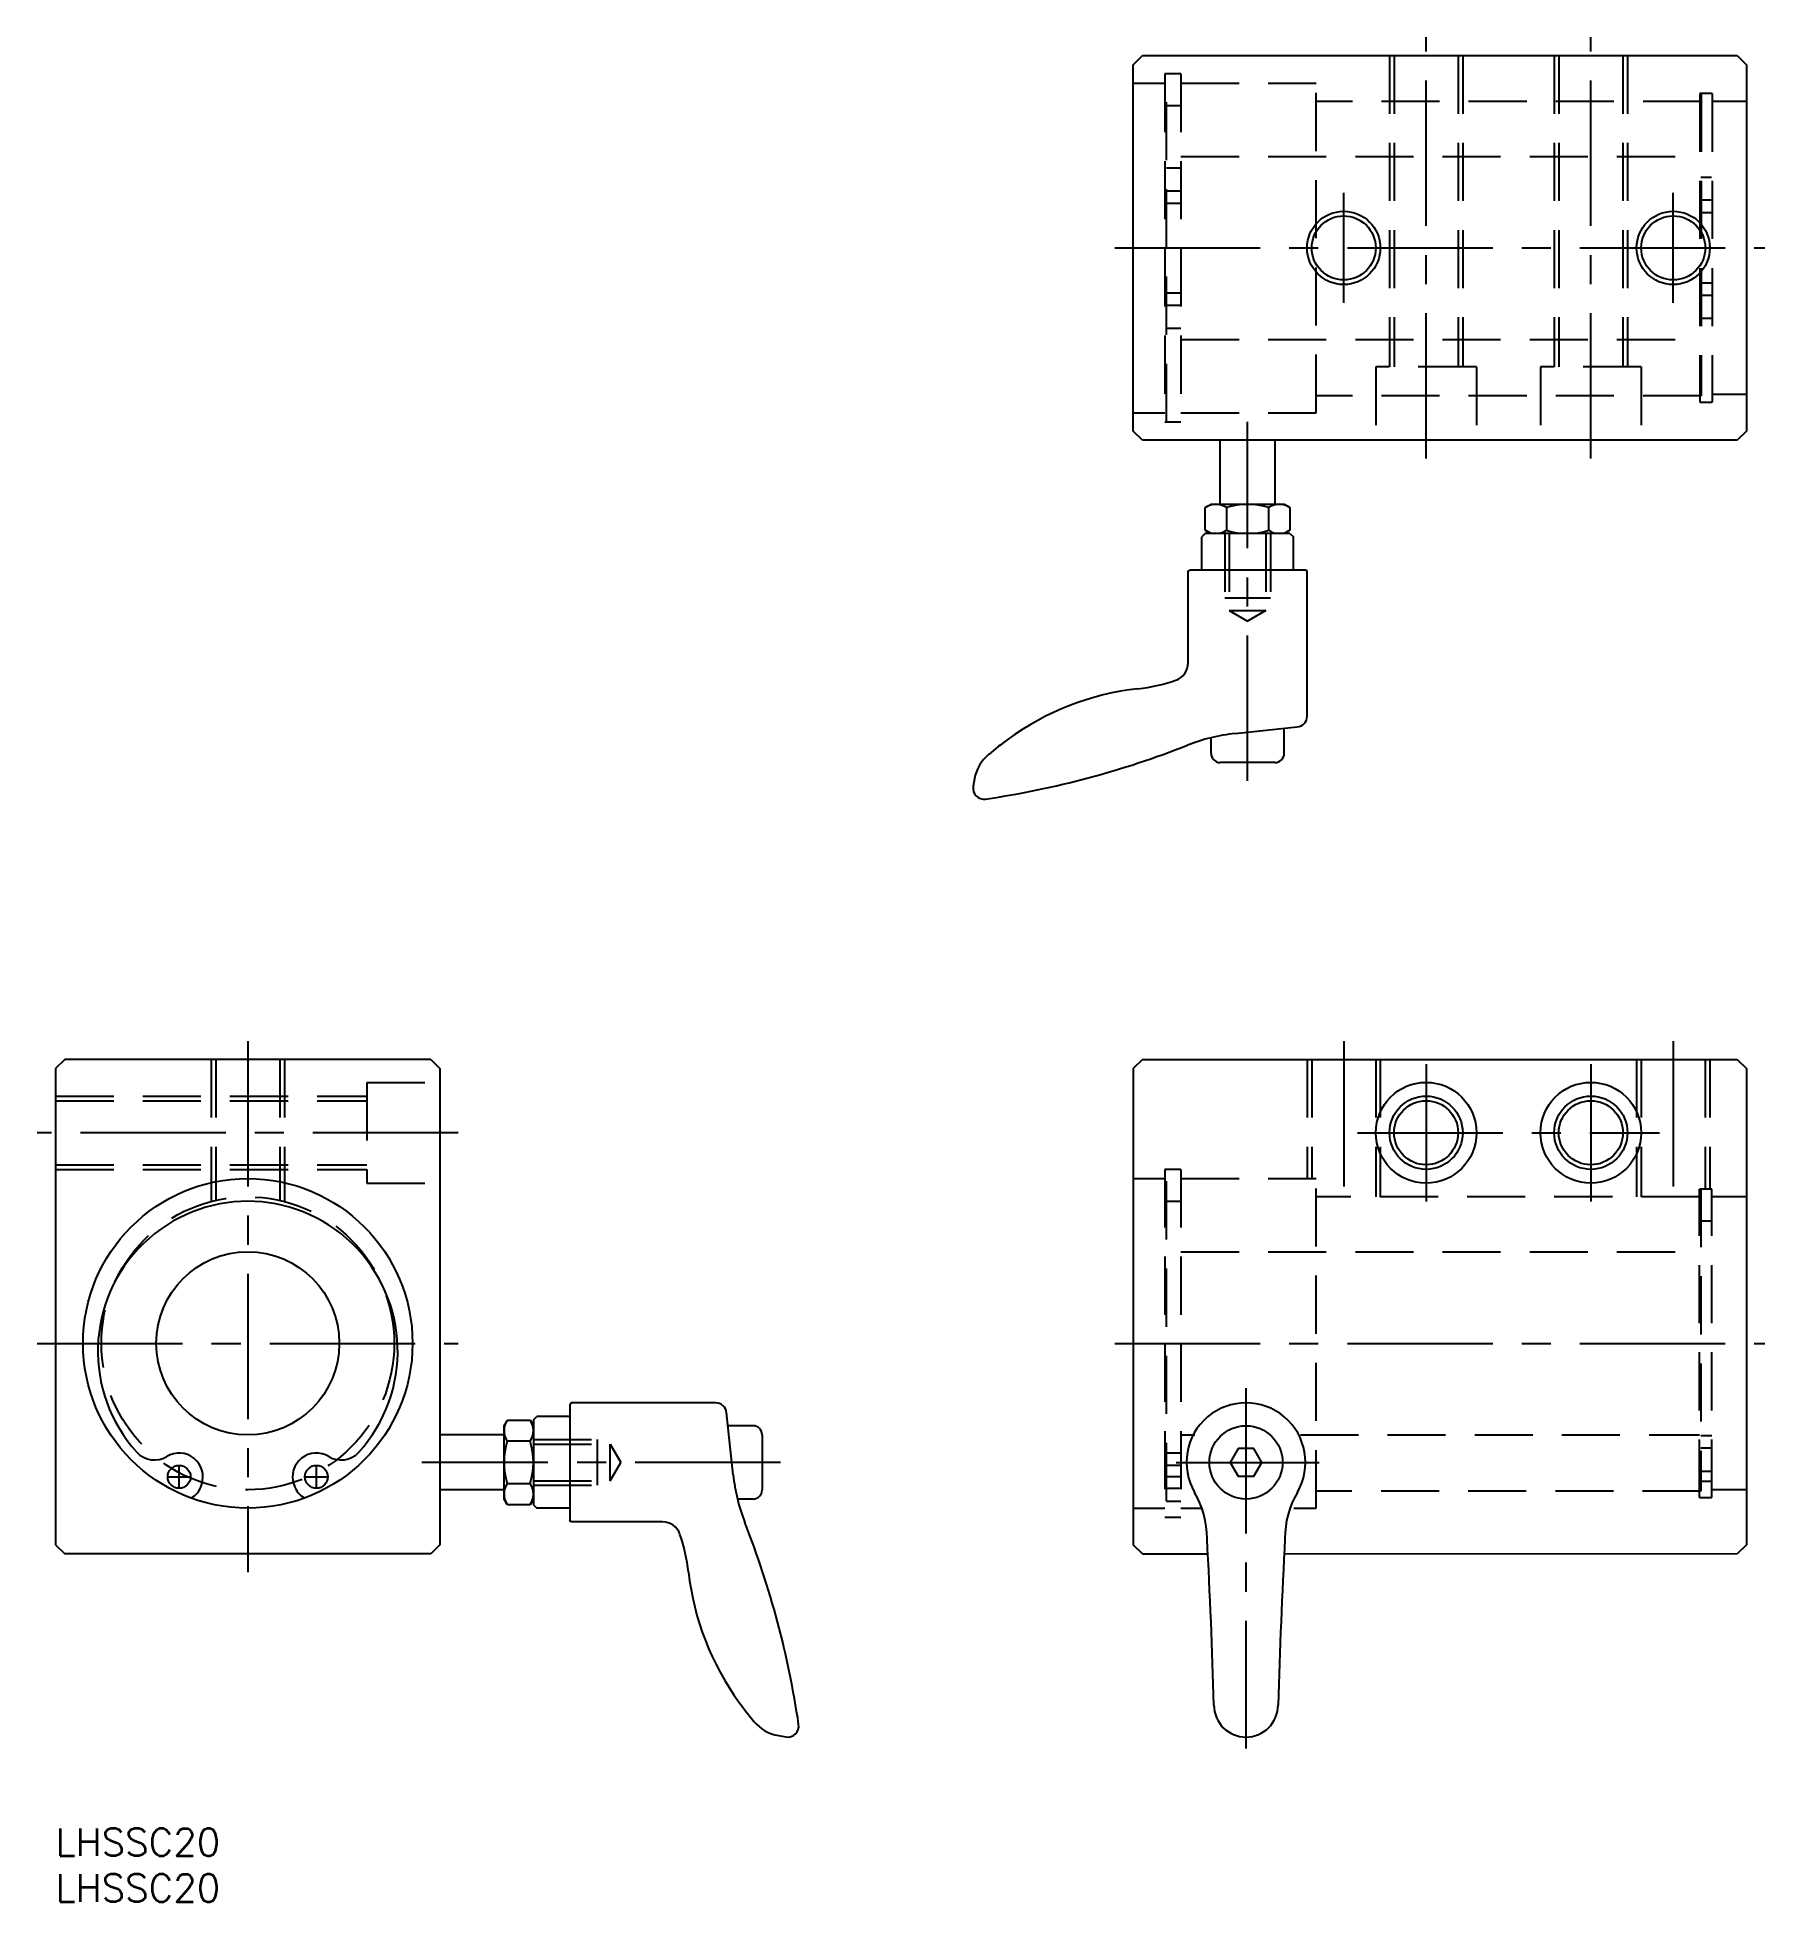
# Model space of a CAD drawing. Extents: x -2 to 187, y -8 to 196.
import ezdxf

# ---------------------------------------------------------------- set-up
doc = ezdxf.new("R2010")
doc.units = 0
doc.header["$LTSCALE"] = 0.5
doc.linetypes.add('CENTER', pattern=[50.8, 31.75, -6.35, 6.35, -6.35])
doc.linetypes.add('DASHED', pattern=[19.05, 12.7, -6.35])
doc.layers.get('0').update_dxf_attribs({"linetype": 'CONTINUOUS'})
for name, color, linetype in [('MSM_CENTER', 1, 'CENTER'), ('MSM_CONTINUOUS', 7, 'CONTINUOUS'), ('MSM_DASHED', 4, 'DASHED'), ('MSM_NARROW', 5, 'CONTINUOUS'), ('MSM_PART_NUMBER', 7, 'CONTINUOUS')]:
    doc.layers.add(name, color=color, linetype=linetype)
doc.styles.get("Standard").update_dxf_attribs({"font": 'txt.shx', "height": 3, "bigfont": 'bigfont.shx'})

# ---------------------------------------------------------------- blocks, each defined once
blk = doc.blocks.new('*U12')
at = {"layer": 'MSM_PART_NUMBER'}
blk.add_text('LHSSC20', height=3, dxfattribs=at).set_placement((0, -3))
blk = doc.blocks.new('*U13')
at = {"layer": 'MSM_PART_NUMBER'}
blk.add_text('LHSSC20', height=3, dxfattribs=at).set_placement((0, -8))

msp = doc.modelspace()

# ---------------------------------------------------------------- linework, layer by layer
at = {"color": 7, "linetype": 'CONTINUOUS'}
for p, q in [((117.74, 192.61), (118.74, 193.61)), ((118.74, 193.61), (183.74, 193.61)), ((183.74, 193.61), (184.74, 192.61)), ((117.74, 152.61), (117.74, 192.61)), ((184.74, 192.61), (184.74, 152.61)), ((118.74, 151.61), (117.74, 152.61)), ((183.74, 151.61), (118.74, 151.61)), ((127.24, 144.61), (127.24, 151.61)), ((133.24, 144.61), (133.24, 151.61)), ((184.74, 152.61), (183.74, 151.61)), ((125.62, 144.26), (126.24, 144.61)), ((126.24, 144.61), (134.24, 144.61)), ((134.24, 144.61), (134.86, 144.26)), ((125.62, 141.77), (125.62, 144.26)), ((127.93, 144.26), (127.93, 141.77)), ((132.55, 141.77), (132.55, 144.26)), ((134.86, 144.26), (134.86, 141.77)), ((125.6, 141.41), (125.24, 141.05)), ((125.24, 137.41), (125.24, 141.05)), ((134.87, 141.41), (125.6, 141.41)), ((126.24, 141.41), (125.62, 141.77)), ((134.86, 141.77), (134.24, 141.41)), ((134.87, 141.41), (135.24, 141.05)), ((135.24, 137.41), (135.24, 141.05)), ((123.74, 137.33), (123.94, 137.41)), ((136.54, 137.41), (123.94, 137.41)), ((136.74, 137.33), (136.54, 137.41)), ((134.24, 117.41), (134.24, 120.15)), ((126.24, 117.41), (126.24, 119.13)), ((133.24, 116.41), (127.24, 116.41)), ((1, 83.98), (0, 82.98)), ((41, 83.98), (1, 83.98)), ((41, 83.98), (42, 82.98)), ((118.74, 83.98), (117.74, 82.98)), ((118.74, 83.98), (183.74, 83.98)), ((183.74, 83.98), (184.74, 82.98)), ((0, 82.98), (0, 30.98)), ((42, 82.98), (42, 30.98)), ((117.74, 82.98), (117.74, 30.98)), ((184.74, 82.98), (184.74, 30.98)), ((52.2, 44.62), (52.57, 44.98)), ((56.2, 44.98), (52.57, 44.98)), ((56.29, 46.48), (56.2, 46.28)), ((56.2, 46.28), (56.2, 33.68)), ((49, 42.98), (42, 42.98)), ((49, 43.98), (49.36, 44.6)), ((49, 35.98), (49, 43.98)), ((49.36, 44.6), (51.84, 44.6)), ((51.84, 44.6), (52.2, 43.98)), ((52.2, 44.62), (52.2, 35.35)), ((76.2, 43.98), (73.47, 43.98)), ((77.2, 42.98), (77.2, 36.98)), ((51.84, 42.29), (49.36, 42.29)), ((49, 36.98), (42, 36.98)), ((49.36, 37.67), (51.84, 37.67)), ((49.36, 35.36), (49, 35.98)), ((51.84, 35.36), (49.36, 35.36)), ((52.2, 35.98), (51.84, 35.36)), ((52.2, 35.35), (52.57, 34.98)), ((56.2, 34.98), (52.57, 34.98)), ((76.2, 35.98), (74.49, 35.98)), ((56.29, 33.48), (56.2, 33.68)), ((0, 30.98), (1, 29.98)), ((42, 30.98), (41, 29.98)), ((118.74, 29.98), (117.74, 30.98)), ((184.74, 30.98), (183.74, 29.98)), ((41, 29.98), (1, 29.98)), ((118.74, 29.98), (125.9, 30)), ((134.23, 30.02), (183.74, 29.98))]:
    msp.add_line(p, q, dxfattribs=at)
at = {"color": 12, "linetype": 'CONTINUOUS'}
msp.add_line((0, 56.98), (0, 56.98), dxfattribs=at)
at = {"color": 7, "linetype": 'CONTINUOUS'}
for centre, radius in [((140.74, 172.61), 3.5), ((176.74, 172.61), 3.5), ((149.74, 75.98), 5.5), ((167.74, 75.98), 5.5), ((149.74, 75.98), 3.5), ((167.74, 75.98), 3.5), ((21, 52.98), 10)]:
    msp.add_circle(centre, radius, dxfattribs=at)
for centre, radius, start, end in [((126.77, 142.57), 2.04, 55.6158, 124.3842), ((130.24, 136.97), 7.64, 72.412, 107.588), ((133.7, 142.57), 2.04, 55.6158, 124.3842), ((126.77, 143.46), 2.04, 235.6158, 304.3842), ((130.24, 149.06), 7.64, 252.412, 287.588), ((133.7, 143.46), 2.04, 235.6158, 304.3842), ((127.24, 117.41), 1, 180, 270), ((133.24, 117.41), 1, 270, 0), ((51.04, 43.45), 2.04, 145.6158, 214.3842), ((50.16, 43.45), 2.04, 325.6158, 34.3842), ((76.2, 42.98), 1, 0, 90), ((56.64, 39.98), 7.64, 162.412, 197.588), ((44.56, 39.98), 7.64, 342.412, 17.588), ((51.04, 36.52), 2.04, 145.6158, 214.3842), ((50.16, 36.52), 2.04, 325.6158, 34.3842), ((76.2, 36.98), 1, 270, 0)]:
    msp.add_arc(centre, radius, start, end, dxfattribs=at)
at = {"layer": 'MSM_CENTER', "color": 1, "linetype": 'CENTER'}
for p, q in [((149.74, 149.61), (149.74, 195.61)), ((167.74, 149.61), (167.74, 195.61)), ((140.74, 166.61), (140.74, 178.61)), ((176.74, 166.61), (176.74, 178.61)), ((115.74, 172.61), (186.74, 172.61)), ((130.24, 114.41), (130.24, 153.61)), ((21, 85.98), (21, 27.98)), ((140.74, 85.98), (140.74, 66.98)), ((176.74, 85.98), (176.74, 66.98)), ((149.74, 83.48), (149.74, 68.48)), ((167.74, 83.48), (167.74, 68.48)), ((44, 75.98), (-2, 75.98)), ((142.24, 75.98), (175.24, 75.98)), ((-2, 52.98), (44, 52.98)), ((115.74, 52.98), (186.74, 52.98)), ((79.2, 39.98), (40, 39.98))]:
    msp.add_line(p, q, dxfattribs=at)
at = {"layer": 'MSM_CENTER'}
for p, q in [((130.06, 48.08), (130.06, 8.73)), ((13.5, 37.08), (13.5, 39.71)), ((28.5, 37.08), (28.5, 39.71)), ((122.43, 39.98), (138.05, 39.98)), ((12.19, 38.4), (14.81, 38.4)), ((27.19, 38.4), (29.81, 38.4)), ((123.04, 38.4), (121.28, 38.4))]:
    msp.add_line(p, q, dxfattribs=at)
at = {"layer": 'MSM_CONTINUOUS'}
for p, q in [((123.74, 127.29), (123.74, 137.33)), ((136.74, 121.49), (136.74, 137.33)), ((128.88, 119.58), (135.67, 120.3)), ((100.4, 114.63), (100.26, 113.82)), ((72.12, 46.48), (56.29, 46.48)), ((74.03, 38.63), (73.31, 45.41)), ((129.2, 41.48), (128.33, 39.98)), ((130.93, 41.48), (129.2, 41.48)), ((131.79, 39.98), (130.93, 41.48)), ((128.33, 39.98), (129.2, 38.48)), ((130.93, 38.48), (131.79, 39.98)), ((15.94, 37.48), (15.97, 37.59)), ((26.03, 37.59), (26.06, 37.48)), ((129.2, 38.48), (130.93, 38.48)), ((66.32, 33.48), (56.29, 33.48)), ((78.98, 10.14), (79.79, 10))]:
    msp.add_line(p, q, dxfattribs=at)
for centre, radius in [((21, 52.98), 18), ((21, 52.98), 10), ((130.06, 39.98), 4), ((13.5, 38.4), 1.25), ((28.5, 38.4), 1.25)]:
    msp.add_circle(centre, radius, dxfattribs=at)
for centre, radius, start, end in [((121.74, 127.29), 2, 288.7225, 360), ((121.68, 94.67), 30, 96.5681, 125.9525), ((115.96, 144.34), 20, 276.5681, 288.7225), ((135.54, 121.49), 1.2, 276.0574, 0), ((87.07, 211.36), 100, 278.3651, 291.4728), ((127.55, 86.57), 40, 125.9525, 129.792), ((130.99, 99.69), 20, 96.0574, 111.4728), ((104.83, 113.85), 4.5, 129.792, 170), ((101.44, 113.61), 1.2, 170, 278.3651), ((21, 52.11), 16.38, 317.7445, 222.2555), ((72.12, 45.28), 1.2, 6.0574, 90), ((130.06, 39.98), 6.5, 329.7274, 210.2726), ((10.8, 42.84), 2.6, 222.2555, 301.2242), ((13.5, 38.4), 2.6, 341.9078, 121.2242), ((28.5, 38.4), 2.6, 58.7758, 198.0922), ((31.2, 42.84), 2.6, 238.7758, 317.7445), ((13.56, 38.25), 2.5, 299.7221, 341.9078), ((28.44, 38.25), 2.5, 198.0922, 240.2779), ((93.92, 40.74), 20, 186.0574, 201.4728), ((115.81, 31.66), 10, 0, 30.2726), ((144.31, 31.66), 10, 149.7274, 180), ((66.32, 31.48), 2, 18.7225, 90), ((-17.75, -3.19), 100, 8.3651, 21.4728), ((49.27, 25.7), 20, 6.5681, 18.7225), ((-673.08, -10.4), 800, 1.71041, 3.01374), ((933.21, -10.4), 800, 176.98626, 178.28959), ((98.95, 31.42), 30, 186.5681, 215.9525), ((107.04, 37.29), 40, 215.9525, 219.792), ((130.06, 13.48), 3.5, 180, 0), ((79.76, 14.57), 4.5, 219.792, 260), ((80, 11.18), 1.2, 260, 8.3651)]:
    msp.add_arc(centre, radius, start, end, dxfattribs=at)
at = {"layer": 'MSM_DASHED'}
for p, q in [((145.74, 193.61), (145.74, 159.61)), ((146.24, 193.61), (146.24, 159.61)), ((153.24, 193.61), (153.24, 159.61)), ((153.74, 193.61), (153.74, 159.61)), ((163.74, 193.61), (163.74, 159.61)), ((164.24, 193.61), (164.24, 159.61)), ((171.24, 193.61), (171.24, 159.61)), ((171.74, 193.61), (171.74, 159.61)), ((121.21, 191.61), (121.21, 153.61)), ((122.96, 191.61), (121.21, 191.61)), ((121.36, 153.61), (121.36, 191.61)), ((122.96, 191.61), (121.36, 191.61)), ((122.96, 191.61), (122.96, 153.61)), ((117.74, 190.61), (121.21, 190.61)), ((122.96, 190.61), (137.74, 190.61)), ((137.74, 154.61), (137.74, 190.61)), ((180.99, 189.46), (179.64, 189.46)), ((179.64, 189.46), (179.64, 155.76)), ((179.79, 189.46), (179.79, 156.46)), ((180.99, 189.46), (180.99, 155.76)), ((122.96, 188.11), (121.36, 188.11)), ((179.79, 188.61), (137.74, 188.61)), ((184.74, 188.61), (180.99, 188.61)), ((121.36, 181.36), (122.96, 181.36)), ((122.96, 182.61), (179.64, 182.61)), ((180.94, 180.31), (179.74, 180.31)), ((121.36, 178.86), (122.96, 178.86)), ((121.36, 177.51), (122.96, 177.51)), ((180.94, 177.81), (179.74, 177.81)), ((180.94, 176.46), (179.74, 176.46)), ((121.36, 167.71), (122.96, 167.71)), ((180.94, 168.76), (179.74, 168.76)), ((180.94, 167.41), (179.74, 167.41)), ((121.36, 166.36), (122.96, 166.36)), ((121.36, 163.86), (122.96, 163.86)), ((180.94, 164.91), (179.74, 164.91)), ((122.96, 162.61), (179.64, 162.61)), ((155.24, 159.61), (144.24, 159.61)), ((144.24, 159.61), (144.24, 151.61)), ((155.24, 159.61), (155.24, 151.61)), ((162.24, 159.61), (162.24, 151.61)), ((173.24, 159.61), (162.24, 159.61)), ((173.24, 159.61), (173.24, 151.61)), ((179.79, 156.46), (137.74, 156.46)), ((179.64, 155.76), (180.99, 155.76)), ((184.74, 156.61), (180.97, 156.61)), ((117.74, 154.61), (121.21, 154.61)), ((121.21, 153.61), (122.96, 153.61)), ((122.96, 154.61), (137.74, 154.61)), ((127.74, 141.41), (127.74, 134.41)), ((128.24, 141.41), (128.24, 133.01)), ((132.24, 141.41), (132.24, 133.01)), ((132.74, 141.41), (132.74, 134.41)), ((127.74, 134.41), (132.74, 134.41)), ((128.24, 133.01), (130.24, 131.86)), ((128.24, 133.01), (132.24, 133.01)), ((132.24, 133.01), (130.24, 131.86)), ((17, 83.98), (17, 68.47)), ((17.5, 83.98), (17.5, 68.59)), ((24.5, 83.98), (24.5, 68.59)), ((25, 83.98), (25, 68.47)), ((136.74, 83.98), (136.74, 70.98)), ((137.24, 83.98), (137.24, 70.98)), ((144.24, 83.98), (144.24, 68.98)), ((144.74, 83.98), (144.74, 68.98)), ((172.74, 83.98), (172.74, 68.98)), ((173.24, 83.98), (173.24, 68.98)), ((180.24, 83.98), (180.24, 69.83)), ((180.74, 83.98), (180.74, 69.83)), ((34, 81.48), (34, 70.48)), ((34, 81.48), (42, 81.48)), ((0, 79.98), (34, 79.98)), ((0, 79.48), (34, 79.48)), ((0, 72.48), (34, 72.48)), ((0, 71.98), (34, 71.98)), ((121.21, 71.98), (121.21, 33.98)), ((122.96, 71.98), (121.21, 71.98)), ((121.36, 35.75), (121.36, 71.98)), ((122.96, 71.98), (122.96, 33.98)), ((34, 70.48), (42, 70.48)), ((117.74, 70.98), (121.21, 70.98)), ((122.96, 70.98), (137.74, 70.98)), ((137.74, 34.98), (137.74, 70.98)), ((179.62, 36.13), (179.62, 69.83)), ((180.97, 69.83), (179.62, 69.83)), ((179.74, 69.83), (179.74, 36.83)), ((180.97, 36.13), (180.97, 69.83)), ((122.96, 68.48), (121.36, 68.48)), ((179.62, 68.98), (137.74, 68.98)), ((184.74, 68.98), (180.97, 68.98)), ((180.97, 66.33), (179.77, 66.33)), ((122.96, 62.98), (179.62, 62.98)), ((122.96, 42.98), (124.47, 42.98)), ((136, 42.98), (179.62, 42.98)), ((180.97, 42.88), (179.74, 42.88)), ((52.2, 42.48), (59.2, 42.48)), ((52.2, 41.98), (60.6, 41.98)), ((59.2, 37.48), (59.2, 42.48)), ((60.6, 37.98), (60.6, 41.98)), ((60.6, 41.98), (61.75, 39.98)), ((122.96, 41), (121.36, 41)), ((180.97, 41.53), (179.74, 41.53)), ((60.6, 37.98), (61.75, 39.98)), ((122.96, 39.65), (121.36, 39.65)), ((179.74, 39.03), (180.97, 39.03)), ((52.2, 37.98), (60.6, 37.98)), ((52.2, 37.48), (59.2, 37.48)), ((121.36, 37.15), (122.96, 37.15)), ((179.74, 36.83), (137.74, 36.83)), ((180.97, 37.89), (179.74, 37.89)), ((184.74, 36.98), (180.97, 36.98)), ((117.74, 34.98), (121.21, 34.98)), ((121.36, 35.75), (122.96, 35.75)), ((122.96, 34.98), (125.19, 34.98)), ((135.29, 34.98), (137.74, 34.98)), ((179.62, 36.13), (180.97, 36.13)), ((121.21, 33.98), (122.96, 33.98))]:
    msp.add_line(p, q, dxfattribs=at)
at = {"layer": 'MSM_DASHED', "linetype": 'DASHED'}
msp.add_circle((21, 52.98), 16, dxfattribs=at)
at = {"layer": 'MSM_NARROW'}
for centre in [(140.74, 172.61), (176.74, 172.61), (149.74, 75.98), (167.74, 75.98)]:
    msp.add_circle(centre, 4, dxfattribs=at)

# ---------------------------------------------------------------- block references
at = {"layer": 'MSM_CONTINUOUS'}
for name in ['*U12', '*U13']:
    msp.add_blockref(name, (0, 0), dxfattribs=at)

doc.saveas('drawing.dxf')
